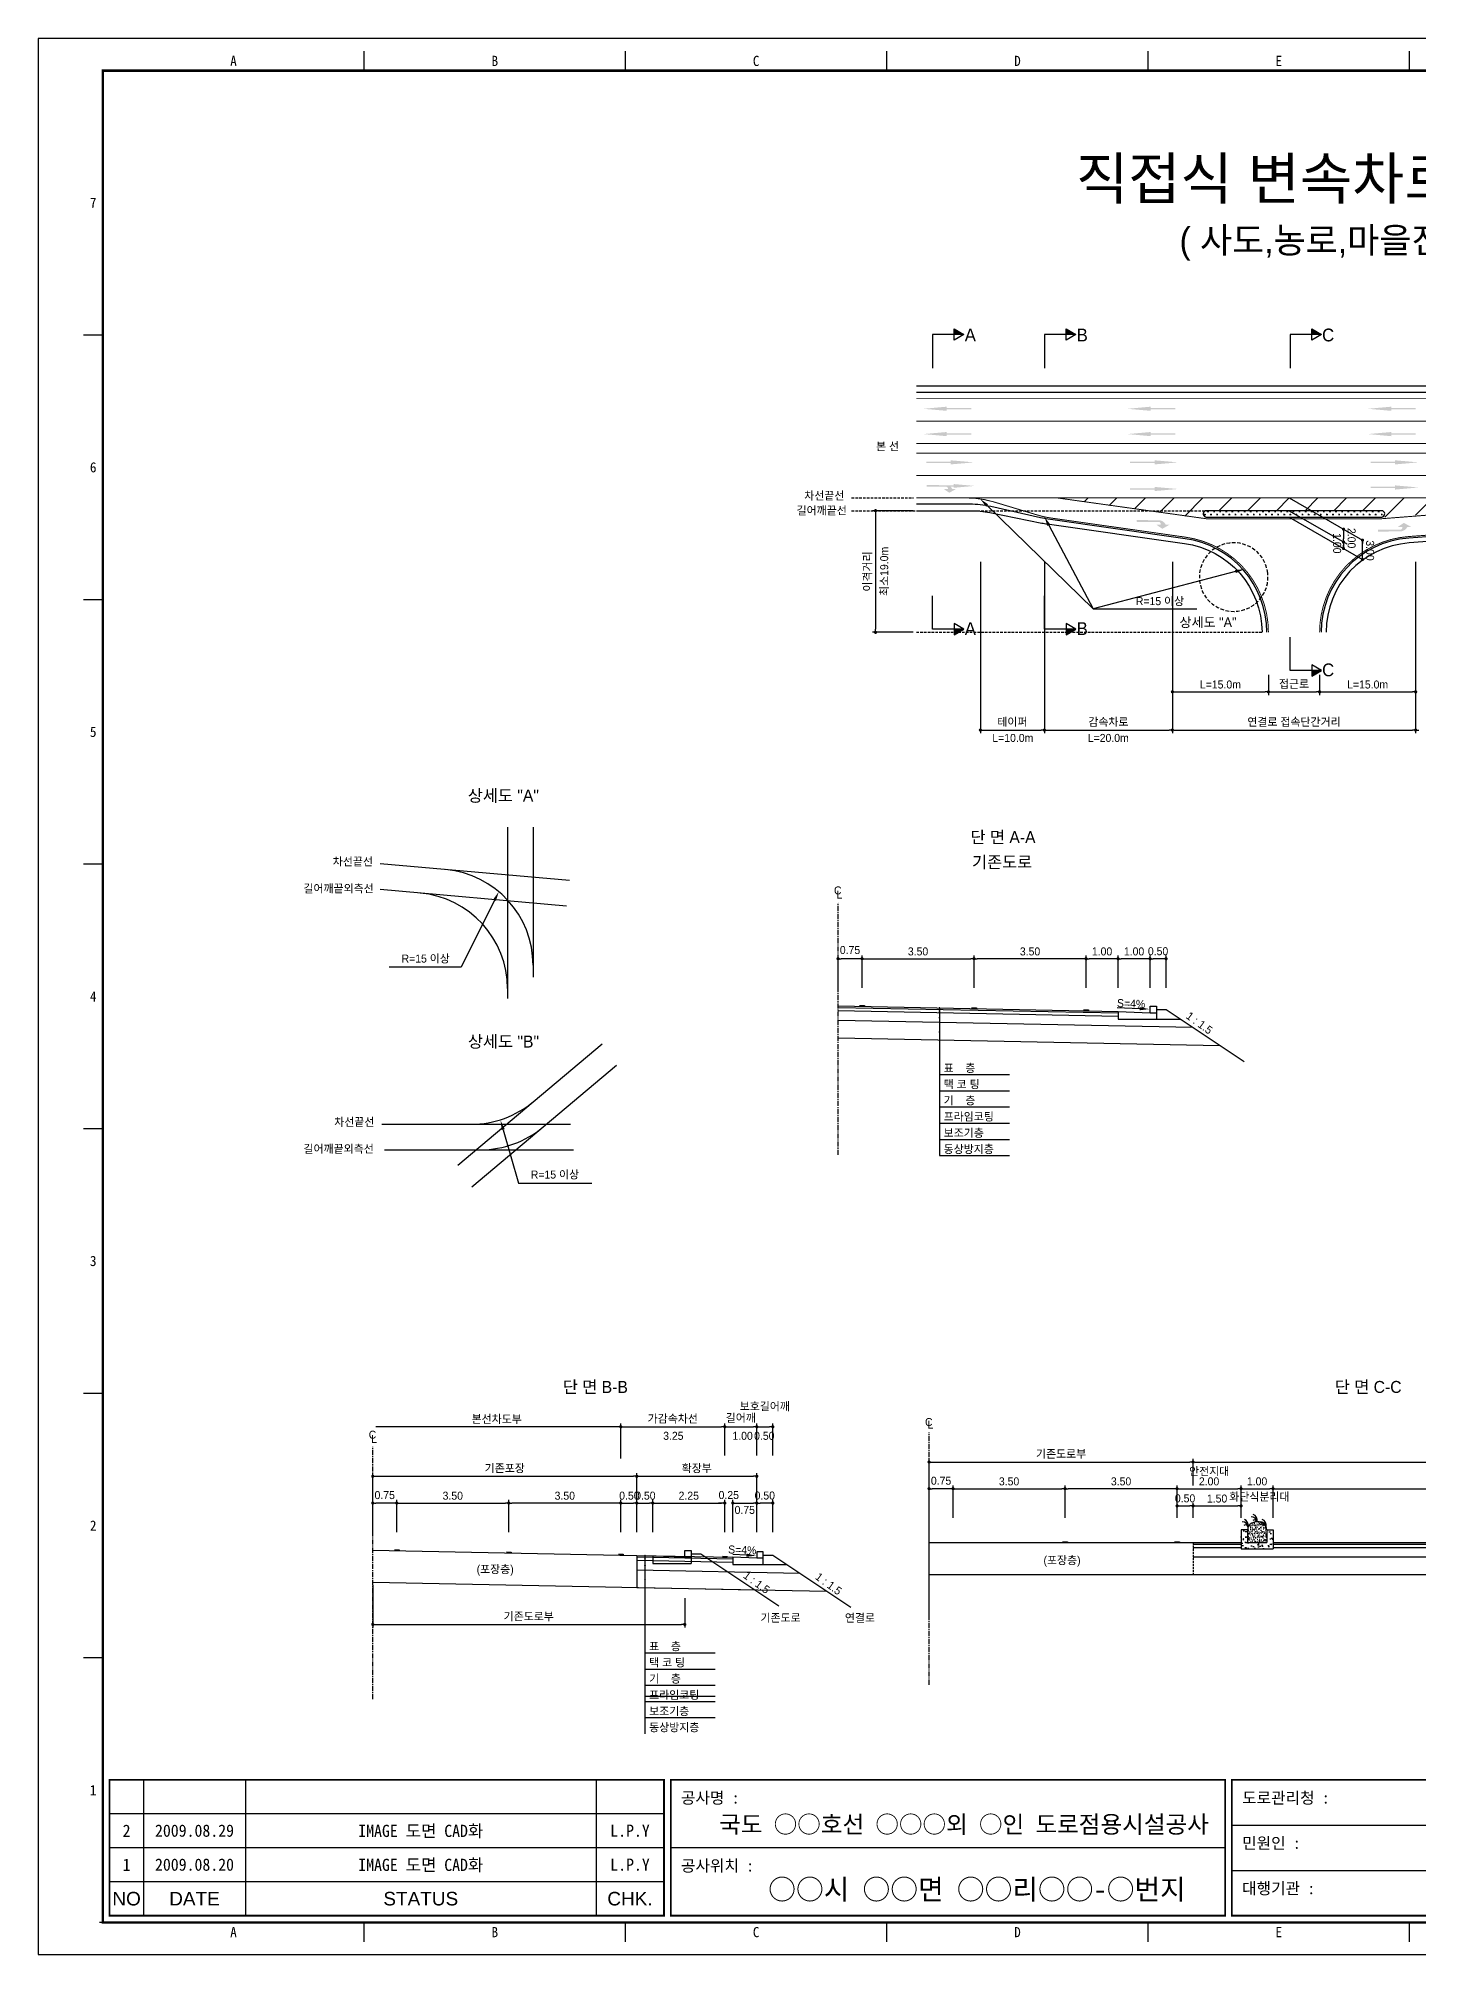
# Model space of a CAD drawing. Header units: millimetres. Extents: x 462 to 886, y -8 to 291.
# Drawn here: x 462.3 to 678, y -8.2 to 291.2 of the extents above; entities that cross this region are included whole.
import ezdxf
from ezdxf.enums import TextEntityAlignment as Align

# ---------------------------------------------------------------- set-up
doc = ezdxf.new("R2010")
doc.units = ezdxf.units.MM
doc.header["$LTSCALE"] = 0.25
doc.linetypes.add('CENTER', pattern=[50.8, 31.75, -6.35, 6.35, -6.35])
doc.linetypes.add('HIDDEN', pattern=[9.525, 6.35, -3.175])
for name, color, linetype in [('CC-GSTR-0004', 4, 'Continuous'), ('CM-LANE-0030', 30, 'Continuous'), ('CZ-DIMT-0002', 7, 'Continuous'), ('CZ-EXST-0002', 22, 'Continuous'), ('CZ-LIN1-0007', 7, 'Continuous'), ('CZ-LIN2-0003', 3, 'Continuous'), ('CZ-LINE-0001', 7, 'Continuous'), ('CZ-TEXT-BOX0', 7, 'Continuous'), ('TITLE', 7, 'Continuous')]:
    doc.layers.add(name, color=color, linetype=linetype)
doc.styles.add('견고딕', font='arial.ttf')
doc.styles.add('돋움', font='')
doc.styles.add('돋음체', font='')
doc.styles.get('돋움').set_extended_font_data('Dotum')
doc.styles.get('돋음체').set_extended_font_data('DotumChe')

# ---------------------------------------------------------------- blocks, each defined once
blk = doc.blocks.new('_Dot')
at = {"color": 0, "linetype": 'ByBlock', "lineweight": -2}
blk.add_line((-0.5, 0), (-1, 0), dxfattribs=at)
at = {"color": 0, "linetype": 'ByBlock', "const_width": 0.5}
blk.add_lwpolyline([(-0.25, 0, 1), (0.25, 0, 1)], format="xyb", close=True, dxfattribs=at)

msp = doc.modelspace()

# ---------------------------------------------------------------- hatches: boundary and pattern name
at = {"layer": 'CM-LANE-0030'}
h = msp.add_hatch(dxfattribs=at)
h.set_pattern_fill('ANSI31', color=256, style=0)
h.set_pattern_definition([(45, (-527.1032, 444.4617), (-2.245064, 2.245064), [])])
h.paths.add_polyline_path([(672.18, 217.41, -0.868933), (672.31, 216.43, 0.000934), (672.25, 216.41), (674.49, 216.41, -0.023202), (676.17, 216.61), (714, 219.41), (621.48, 219.41), (641.95, 216.49, -0.007729), (642.51, 216.41), (644.75, 216.41, 0.000934), (644.68, 216.43, -0.868933), (644.82, 217.41)])
at = {"layer": 'CZ-EXST-0002'}
h = msp.add_hatch(dxfattribs=at)
h.set_pattern_fill('AR-CONC', color=256, scale=0.01, style=0)
h.set_pattern_definition([(50, (-457.8875, 3539.059), (1.8218467, -0.15939086), [0.1905, -2.0955]), (355, (-457.8875, 3539.059), (-0.3524283, 1.9105664), [0.1524, -1.6764]), (100.451, (-457.7357, 3539.0457), (1.469425, 1.7511669), [0.1619, -1.7809]), (46.1842, (-457.8875, 3539.567), (2.7107904, -0.4204233), [0.28575, -3.14325]), (96.6356, (-457.6616, 3539.532), (2.3740423, 2.4742556), [0.24285, -2.67135]), (351.184, (-457.8875, 3539.567), (2.374046, 2.4742512), [0.2286, -2.5146]), (21, (-457.6335, 3539.44), (1.5161488, -1.0226552), [0.1905, -2.0955]), (326, (-457.6335, 3539.44), (0.6180203, 1.8418797), [0.1524, -1.6764]), (71.4514, (-457.5072, 3539.3548), (2.1341649, 0.8192286), [0.1619, -1.7809]), (37.5, (-457.8875, 3539.059), (0.03088603, 0.84555039), [0, -1.65608, 0, -1.7018, 0, -1.68275]), (7.5, (-457.8875, 3539.059), (0.66819663, 1.00180575), [0, -0.97028, 0, -1.61798, 0, -0.64135]), (327.5, (-458.4539, 3539.059), (1.35590595, -0.05728744), [0, -0.635, 0, -1.9812, 0, -2.6289]), (317.5, (-458.7079, 3539.059), (1.4812918, 0.2542649), [0, -0.8255, 0, -1.31572, 0, -1.8669])])
h.paths.add_polyline_path([(655.23, 55.21), (655.23, 58.21), (654.23, 58.21), (654.23, 56.21), (651.23, 56.21), (651.23, 58.21), (650.23, 58.21), (650.23, 55.21)])
h = msp.add_hatch(dxfattribs=at)
h.set_pattern_fill('AR-SAND', color=256, scale=0.01, style=0)
h.set_pattern_definition([(37.5, (-457.8875, 3539.05902), (-0.016000313, 0.489413237), [0, -0.38608, 0, -0.4318, 0, -0.41275]), (7.5, (-457.8875, 3539.059), (0.44952328, 0.7168251), [0, -0.20828, 0, -0.34798, 0, -0.13335]), (327.5, (-458.1999, 3539.05902), (0.79099237, 0.001437185), [0, -0.127, 0, -0.4572, 0, -0.5969]), (317.5, (-458.1999, 3539.059), (0.76355645, 0.22292932), [0, -0.0635, 0, -0.29972, 0, -0.3429])])
edge = h.paths.add_edge_path()
edge.add_ellipse((652.73, 58.21), major_axis=(-1.5, 0), ratio=0.829212, start_angle=180, end_angle=360)
edge.add_line((651.23, 58.21), (651.23, 56.21))
edge.add_line((651.23, 56.21), (654.23, 56.21))
edge.add_line((654.23, 56.21), (654.23, 58.21))
at = {"layer": 'CZ-LIN1-0007'}
for points in [[(604.25, 233.66), (604.25, 233.44), (608.07, 233.44), (608.07, 233.23), (604.25, 233.23), (604.25, 233.01), (600.6, 233.33)], [(636.12, 233.66), (636.12, 233.44), (639.94, 233.44), (639.94, 233.23), (636.12, 233.23), (636.12, 233.01), (632.47, 233.33)], [(673.7, 233.66), (673.7, 233.44), (677.52, 233.44), (677.52, 233.23), (673.7, 233.23), (673.7, 233.01), (670.05, 233.33)], [(604.25, 229.7), (604.25, 229.48), (608.07, 229.48), (608.07, 229.27), (604.25, 229.27), (604.25, 229.05), (600.6, 229.38)], [(636.12, 229.7), (636.12, 229.48), (639.94, 229.48), (639.94, 229.27), (636.12, 229.27), (636.12, 229.05), (632.47, 229.38)], [(673.7, 229.7), (673.7, 229.48), (677.52, 229.48), (677.52, 229.27), (673.7, 229.27), (673.7, 229.05), (670.05, 229.38)], [(604.86, 225.28), (604.86, 225.07), (601.03, 225.07), (601.03, 224.85), (604.86, 224.85), (604.86, 224.64), (608.51, 224.96)], [(636.73, 225.28), (636.73, 225.07), (632.9, 225.07), (632.9, 224.85), (636.73, 224.85), (636.73, 224.64), (640.38, 224.96)], [(674.3, 225.28), (674.3, 225.07), (670.48, 225.07), (670.48, 224.85), (674.3, 224.85), (674.3, 224.64), (677.95, 224.96)], [(605.35, 221.57), (605.35, 221.38), (601.92, 221.38), (601.92, 221.18), (605.35, 221.18), (605.35, 220.99), (608.62, 221.28)], [(604.22, 221.39, -0.267976), (605.12, 220.79), (605.68, 220.79), (604.64, 220.21), (603.81, 220.78), (604.42, 220.79, 0.504994), (604.15, 221.16), (601.1, 221.17), (601.1, 221.41)], [(636.73, 221.12), (636.73, 220.91), (632.9, 220.91), (632.9, 220.7), (636.73, 220.7), (636.73, 220.48), (640.38, 220.8)], [(674.3, 221.36), (674.3, 221.14), (670.48, 221.14), (670.48, 220.93), (674.3, 220.93), (674.3, 220.71), (677.95, 221.04)], [(637.43, 215.92, -0.267976), (638.46, 215.24), (639.09, 215.24), (637.92, 214.58), (636.98, 215.23), (637.67, 215.23, 0.504994), (637.36, 215.65), (633.9, 215.67), (633.9, 215.94)], [(675.17, 214.17, 0.267976), (676.2, 214.86), (676.83, 214.86), (675.66, 215.51), (674.72, 214.87), (675.41, 214.86, -0.504994), (675.1, 214.44), (671.64, 214.42), (671.64, 214.15)], [(591.38, 139.98), (591.38, 140.11), (590.63, 140.12), (590.63, 140)], [(608.88, 139.63), (608.88, 139.76), (608.13, 139.77), (608.13, 139.65)], [(626.38, 139.28), (626.38, 139.41), (625.63, 139.42), (625.63, 139.3)], [(518.69, 54.95), (518.69, 55.08), (517.94, 55.09), (517.94, 54.97)], [(536.19, 54.6), (536.19, 54.73), (535.44, 54.74), (535.44, 54.62)], [(553.69, 54.25), (553.69, 54.38), (552.94, 54.39), (552.94, 54.27)], [(569.94, 53.93), (569.94, 54.05), (569.19, 54.07), (569.19, 53.94)], [(623.11, 56.21), (623.11, 56.34), (622.36, 56.34), (622.36, 56.21)], [(640.61, 56.21), (640.61, 56.34), (639.86, 56.34), (639.86, 56.21)]]:
    msp.add_hatch(color=256, dxfattribs=at).paths.add_polyline_path(points)
at = {"layer": 'CZ-LIN2-0003'}
h = msp.add_hatch(dxfattribs=at)
h.set_pattern_fill('CROSS', color=256, scale=0.075, style=0)
h.set_pattern_definition([(0, (-527.1032, 444.46174), (0.47625, 0.47625), [0.238125, -0.714375]), (90, (-526.98413, 444.3427), (-0.47625, 0.47625), [0.238125, -0.714375])])
h.paths.add_polyline_path([(672.18, 217.41), (644.82, 217.41, 0.868933), (644.68, 216.43, -0.000934), (644.75, 216.41), (672.25, 216.41, -0.000934), (672.31, 216.43, 0.868933)])
at = {"layer": 'CZ-LINE-0001'}
for points in [[(605.4, 245.81), (605.4, 244.93), (606.92, 244.93)], [(622.89, 245.81), (622.89, 244.93), (624.41, 244.93)], [(661.3, 245.81), (661.3, 244.93), (662.82, 244.93)], [(606.92, 198.89), (605.4, 198.89), (605.4, 198.01)], [(624.41, 198.89), (622.89, 198.89), (622.89, 198.01)], [(662.82, 192.44), (661.3, 192.44), (661.3, 191.56)]]:
    msp.add_hatch(color=256, dxfattribs=at).paths.add_polyline_path(points)

# ---------------------------------------------------------------- linework, layer by layer
at = {"color": 0, "linetype": 'ByBlock', "lineweight": -2}
for p, q in [((666.24, 214.26), (666.24, 214.01)), ((666.24, 212.76), (666.24, 213.01)), ((666.24, 212.26), (666.24, 212.01)), ((666.24, 211.76), (666.24, 212.01)), ((669.2, 212.55), (669.2, 212.3)), ((669.2, 210.05), (669.2, 210.3)), ((553.07, 74.3), (552.82, 74.3))]:
    msp.add_line(p, q, dxfattribs=at)
at = {"color": 0, "linetype": 'ByBlock', "const_width": 0.25}
for points in [[(666.24, 214.38, 1), (666.24, 214.63, 1)], [(666.24, 212.63, 1), (666.24, 212.38, 1)], [(666.24, 212.38, 1), (666.24, 212.63, 1)], [(669.2, 212.67, 1), (669.2, 212.92, 1)], [(666.24, 211.63, 1), (666.24, 211.38, 1)], [(669.2, 209.92, 1), (669.2, 209.67, 1)], [(553.19, 74.3, 1), (553.44, 74.3, 1)]]:
    msp.add_lwpolyline(points, format="xyb", close=True, dxfattribs=at)
at = {"layer": 'CC-GSTR-0004'}
for p, q in [((631.01, 139.19), (636.01, 138.99)), ((631.01, 139.19), (631.01, 137.99)), ((631.01, 137.99), (637.01, 137.99)), ((636.01, 139.99), (637.01, 139.99)), ((636.01, 138.99), (636.01, 139.99)), ((636.01, 138.99), (637.01, 138.99)), ((637.01, 139.99), (637.01, 137.99))]:
    msp.add_line(p, q, dxfattribs=at)
for points in [[(599.5, 236.91), (747.5, 236.91)], [(599.5, 235.91), (747.5, 235.91)], [(575.57, 53.76), (574.57, 53.76), (570.82, 53.91), (570.82, 52.76), (575.57, 52.76), (575.57, 54.76), (574.57, 54.76), (574.57, 53.76)]]:
    msp.add_lwpolyline(points, dxfattribs=at)
for points in [[(654.25, 198.41, 0.375477), (641.47, 213.03), (620.09, 216.07, -0.020017), (618.91, 216.29), (611.13, 218.04, 0.055445), (607.83, 218.41), (599.5, 218.41)], [(599.5, 217.41), (608, 217.41, -0.049632), (610.96, 217.12), (610.96, 217.12), (619.08, 215.48), (619.08, 215.48, 0.014218), (619.92, 215.34), (641.37, 212.29, -0.375533), (653.5, 198.41)], [(747.5, 218.41), (738.34, 218.41, 0.028023), (736.66, 218.32), (736.66, 218.32), (717.78, 216.19), (717.78, 216.19, -0.009556), (717.21, 216.14), (717.21, 216.14), (676.42, 213.12, 0.393044), (662.75, 198.41)], [(747.5, 217.41), (738.25, 217.41, 0.024956), (736.75, 217.34), (717.69, 215.43, -0.006491), (717.3, 215.39), (676.48, 212.37, 0.393052), (663.5, 198.41)]]:
    msp.add_lwpolyline(points, format="xyb", dxfattribs=at)
at = {"layer": 'CM-LANE-0030', "const_width": 0.15}
for points in [[(599.5, 227.91), (747.5, 227.91)], [(599.5, 226.41), (747.5, 226.41)]]:
    msp.add_lwpolyline(points, dxfattribs=at)
msp.add_lwpolyline([(672.25, 216.16), (644.75, 216.16, 0.007729), (644.75, 216.16), (621.48, 219.41), (714, 219.41), (672.25, 216.16, 0.022569)], format="xyb", close=True, dxfattribs=at)
at = {"layer": 'CZ-EXST-0002'}
for p, q in [((535.63, 167.99), (535.63, 141.21)), ((539.62, 167.99), (539.62, 144.56)), ((545.33, 159.62), (515.74, 162.25)), ((544.84, 155.65), (515.74, 158.24)), ((527.84, 115.15), (550.39, 134.13)), ((530.05, 111.78), (552.65, 130.81)), ((515.97, 121.57), (545.44, 121.57)), ((516.38, 117.57), (545.92, 117.57)), ((514.57, 55.04), (558.32, 54.16)), ((558.32, 54.16), (563.32, 53.96)), ((558.32, 54.16), (558.32, 52.96)), ((563.32, 54.96), (564.32, 54.96)), ((563.32, 53.96), (563.32, 54.96)), ((563.32, 53.96), (564.32, 53.96)), ((564.32, 54.96), (564.32, 52.96)), ((564.32, 54.46), (565.82, 54.46)), ((565.82, 54.46), (578.02, 46.33)), ((601.48, 56.21), (642.73, 56.21)), ((558.32, 52.96), (564.32, 52.96)), ((601.48, 51.21), (642.73, 51.21)), ((514.57, 50.04), (574.25, 48.84))]:
    msp.add_line(p, q, dxfattribs=at)
at = {"layer": 'CZ-LIN1-0007'}
for p, q in [((590.63, 140.12), (591.38, 140.11)), ((590.63, 140), (591.38, 139.98)), ((591.38, 140.11), (591.38, 139.98)), ((608.13, 139.77), (608.88, 139.76)), ((608.13, 139.65), (608.88, 139.63)), ((608.88, 139.76), (608.88, 139.63)), ((625.63, 139.42), (626.38, 139.41)), ((625.63, 139.3), (626.38, 139.28)), ((626.38, 139.41), (626.38, 139.28)), ((517.94, 55.09), (518.69, 55.08)), ((517.94, 54.97), (518.69, 54.95)), ((518.69, 55.08), (518.69, 54.95)), ((535.44, 54.74), (536.19, 54.73)), ((535.44, 54.62), (536.19, 54.6)), ((536.19, 54.73), (536.19, 54.6)), ((552.94, 54.39), (553.69, 54.38)), ((552.94, 54.27), (553.69, 54.25)), ((553.69, 54.38), (553.69, 54.25)), ((569.19, 54.07), (569.94, 54.05)), ((569.19, 53.94), (569.94, 53.93)), ((569.94, 54.05), (569.94, 53.93)), ((622.36, 56.34), (623.11, 56.34)), ((622.36, 56.21), (622.36, 56.34)), ((623.11, 56.21), (622.36, 56.21)), ((623.11, 56.34), (623.11, 56.21)), ((639.86, 56.34), (640.61, 56.34)), ((639.86, 56.21), (639.86, 56.34)), ((640.61, 56.21), (639.86, 56.21)), ((640.61, 56.34), (640.61, 56.21))]:
    msp.add_line(p, q, dxfattribs=at)
at = {"layer": 'CZ-LIN1-0007', "const_width": 0.15}
msp.add_lwpolyline([(599.5, 234.91), (747.5, 234.91)], dxfattribs=at)
at = {"layer": 'CZ-LIN1-0007', "linetype": 'HIDDEN', "const_width": 0.15}
for points in [[(599.5, 231.41), (747.5, 231.41)], [(599.5, 222.91), (747.5, 222.91)], [(607.3, 219.41), (621.48, 219.41)]]:
    msp.add_lwpolyline(points, dxfattribs=at)
at = {"layer": 'CZ-LIN1-0007', "const_width": 0.15}
for points in [[(654.5, 198.41, 0.375459), (641.5, 213.28), (641.5, 213.28), (620.61, 216.25), (620.61, 216.25, -0.037507), (618.42, 216.73), (618.42, 216.73), (611.61, 218.78, 0.072993), (607.3, 219.41), (599.5, 219.41)], [(747.5, 219.41), (738.62, 219.41, 0.03724), (736.39, 219.24), (736.39, 219.24), (718.05, 216.49), (718.05, 216.49, -0.018764), (716.94, 216.37), (716.94, 216.37), (676.41, 213.37, 0.393042), (662.5, 198.41)]]:
    msp.add_lwpolyline(points, format="xyb", dxfattribs=at)
at = {"layer": 'CZ-LIN2-0003'}
for p, q in [((587.26, 140.06), (631.01, 139.19)), ((587.26, 139.81), (631.01, 138.94)), ((587.26, 139.31), (631.01, 138.44)), ((587.26, 137.81), (642.68, 136.7)), ((637.01, 139.49), (638.51, 139.49)), ((637.01, 137.99), (640.76, 137.99)), ((638.51, 139.49), (650.71, 131.35)), ((587.26, 135.06), (646.93, 133.87)), ((651.23, 58.21), (650.23, 58.21)), ((650.23, 58.21), (650.23, 55.21)), ((651.23, 58.21), (651.23, 56.21)), ((654.23, 58.21), (655.23, 58.21)), ((654.23, 58.21), (654.23, 56.21)), ((655.23, 58.21), (655.23, 55.21)), ((555.82, 54.21), (570.82, 53.91)), ((555.82, 54.21), (555.82, 49.21)), ((555.82, 53.96), (570.82, 53.66)), ((575.57, 54.26), (577.07, 54.26)), ((577.07, 54.26), (589.27, 46.13)), ((642.73, 56.21), (650.23, 56.21)), ((642.73, 55.96), (650.23, 55.96)), ((642.73, 55.46), (650.23, 55.46)), ((642.73, 53.96), (745.23, 53.96)), ((650.23, 55.21), (655.23, 55.21)), ((651.23, 56.21), (654.23, 56.21)), ((655.23, 56.21), (745.23, 56.21)), ((655.23, 55.96), (745.23, 55.96)), ((655.23, 55.46), (745.23, 55.46)), ((555.82, 53.46), (570.82, 53.16)), ((555.82, 51.96), (581.28, 51.45)), ((575.57, 52.76), (579.32, 52.76)), ((642.73, 51.21), (745.23, 51.21)), ((555.82, 49.21), (585.53, 48.62))]:
    msp.add_line(p, q, dxfattribs=at)
msp.add_lwpolyline([(672.25, 216.41, -0.000934), (672.31, 216.43, 0.868933), (672.18, 217.41), (644.82, 217.41, 0.868933), (644.68, 216.43, -0.000934), (644.75, 216.41)], format="xyb", close=True, dxfattribs=at)
for centre, radius, start, end in [((524.62, 146.4), 15, 0, 84.9204), ((520.63, 142.74), 15, 0, 84.9204), ((530, 136.57), 15, 270, 310.097), ((531.46, 132.57), 15, 270, 310.097), ((651.86, 59.34), 0.88, 7.8639, 92.7752), ((651.75, 59.68), 1, 347.1802, 67.3267), ((650.46, 58.55), 0.88, 7.8639, 92.7752), ((650.92, 58.52), 0.44, 19.771, 124.0366), ((650.36, 58.9), 1, 347.1802, 67.3267), ((652.32, 59.31), 0.44, 19.771, 124.0366), ((653.25, 58.55), 0.88, 7.8639, 92.7752), ((653.71, 58.52), 0.44, 19.771, 124.0366), ((653.15, 58.9), 1, 347.1802, 67.3267)]:
    msp.add_arc(centre, radius, start, end, dxfattribs=at)
msp.add_ellipse((652.73, 58.21), major_axis=(-1.5, 0), ratio=0.829212, start_param=3.141593, end_param=6.283185, dxfattribs=at)
at = {"layer": 'CZ-LINE-0001'}
for p, q in [((605.4, 244.05), (605.4, 245.81)), ((605.4, 245.81), (606.92, 244.93)), ((622.89, 244.05), (622.89, 245.81)), ((622.89, 245.81), (624.41, 244.93)), ((661.3, 244.05), (661.3, 245.81)), ((661.3, 245.81), (662.82, 244.93)), ((606.92, 244.93), (602.01, 244.93)), ((602.01, 244.93), (602.01, 239.7)), ((606.92, 244.93), (605.4, 244.05)), ((624.41, 244.93), (619.5, 244.93)), ((619.5, 244.93), (619.5, 239.7)), ((624.41, 244.93), (622.89, 244.05)), ((662.82, 244.93), (657.91, 244.93)), ((657.91, 244.93), (657.91, 239.7)), ((662.82, 244.93), (661.3, 244.05)), ((657.75, 219.41), (669.2, 212.8)), ((599, 217.41), (592.62, 217.41)), ((593.12, 216.91), (593.12, 198.91)), ((657.75, 217.41), (666.74, 212.22)), ((657.75, 217.41), (666.74, 212.22)), ((657.75, 216.41), (669.2, 209.8)), ((666.24, 214.01), (666.24, 213.01)), ((669.2, 209.8), (669.2, 212.8)), ((666.24, 212.01), (666.24, 211.51)), ((609.5, 209.42), (609.5, 182.64)), ((619.5, 209.42), (619.5, 182.64)), ((619.5, 209.42), (619.5, 182.64)), ((639.5, 209.42), (639.5, 182.64)), ((639.5, 209.42), (639.5, 182.64)), ((677.5, 209.42), (677.5, 182.64)), ((677.5, 209.42), (677.5, 182.64)), ((602.01, 198.89), (602.01, 204.12)), ((619.5, 198.89), (619.5, 204.12)), ((627.14, 202.08), (643.31, 202.08)), ((599, 198.41), (592.62, 198.41)), ((606.92, 198.89), (602.01, 198.89)), ((606.92, 198.89), (605.4, 199.77)), ((605.4, 199.77), (605.4, 198.01)), ((605.4, 198.01), (606.92, 198.89)), ((624.41, 198.89), (619.5, 198.89)), ((624.41, 198.89), (622.89, 199.77)), ((622.89, 199.77), (622.89, 198.01)), ((622.89, 198.01), (624.41, 198.89)), ((657.91, 192.44), (657.91, 197.67)), ((639.5, 191.79), (639.5, 188.61)), ((654.5, 191.79), (654.5, 188.61)), ((654.5, 191.79), (654.5, 188.61)), ((662.82, 192.44), (657.91, 192.44)), ((662.82, 192.44), (661.3, 193.32)), ((661.3, 193.32), (661.3, 191.56)), ((661.3, 191.56), (662.82, 192.44)), ((662.5, 191.79), (662.5, 188.61)), ((662.5, 191.79), (662.5, 188.61)), ((677.5, 191.79), (677.5, 188.61)), ((640, 189.11), (654, 189.11)), ((655, 189.11), (662, 189.11)), ((663, 189.11), (677, 189.11)), ((610, 183.14), (619, 183.14)), ((620, 183.14), (639, 183.14)), ((640, 183.14), (677, 183.14)), ((587.26, 142.86), (587.26, 147.91)), ((590.51, 147.41), (587.76, 147.41)), ((591.01, 142.86), (591.01, 147.91)), ((591.01, 142.86), (591.01, 147.91)), ((591.51, 147.41), (608.01, 147.41)), ((608.51, 142.86), (608.51, 147.91)), ((608.51, 142.86), (608.51, 147.91)), ((625.51, 147.41), (609.01, 147.41)), ((626.01, 142.86), (626.01, 147.91)), ((626.01, 142.86), (626.01, 147.91)), ((630.51, 147.41), (626.51, 147.41)), ((631.01, 142.86), (631.01, 147.91)), ((631.01, 142.86), (631.01, 147.91)), ((635.51, 147.41), (631.51, 147.41)), ((636.01, 145.3), (636.01, 147.91)), ((636.01, 142.86), (636.01, 147.91)), ((638.01, 147.41), (636.51, 147.41)), ((638.51, 142.86), (638.51, 147.91)), ((603.11, 139.75), (603.11, 116.66)), ((603.11, 129.32), (614.04, 129.32)), ((603.11, 126.79), (614.04, 126.79)), ((603.11, 124.26), (614.04, 124.26)), ((603.11, 121.73), (614.04, 121.73)), ((603.11, 119.19), (614.04, 119.19)), ((603.11, 116.66), (614.04, 116.66)), ((552.82, 74.3), (515.07, 74.3)), ((553.32, 69.33), (553.32, 74.8)), ((553.32, 69.83), (553.32, 74.8)), ((553.82, 74.3), (569.07, 74.3)), ((569.57, 69.83), (569.57, 74.8)), ((569.57, 69.83), (569.57, 74.8)), ((570.07, 74.3), (574.07, 74.3)), ((574.57, 69.83), (574.57, 74.8)), ((574.57, 69.83), (574.57, 74.8)), ((575.07, 74.3), (576.57, 74.3)), ((577.07, 69.83), (577.07, 74.8)), ((601.48, 65.12), (601.48, 69.29)), ((642.73, 65.12), (642.73, 69.29)), ((642.73, 65.12), (642.73, 69.29)), ((514.57, 62.88), (514.57, 67.06)), ((515.07, 66.56), (555.32, 66.56)), ((555.82, 62.88), (555.82, 67.06)), ((555.82, 62.88), (555.82, 67.06)), ((556.32, 66.56), (574.07, 66.56)), ((574.57, 62.88), (574.57, 67.06)), ((601.98, 68.79), (642.23, 68.79)), ((643.23, 68.79), (744.73, 68.79)), ((514.57, 57.83), (514.57, 62.88)), ((518.32, 57.83), (518.32, 62.88)), ((518.32, 57.83), (518.32, 62.88)), ((535.82, 57.83), (535.82, 62.88)), ((535.82, 57.83), (535.82, 62.88)), ((553.32, 57.83), (553.32, 62.88)), ((553.32, 57.83), (553.32, 62.88)), ((555.82, 57.83), (555.82, 62.88)), ((555.82, 57.83), (555.82, 62.88)), ((558.32, 57.83), (558.32, 62.88)), ((558.32, 57.83), (558.32, 62.88)), ((569.57, 57.83), (569.57, 62.88)), ((569.57, 57.83), (569.57, 62.88)), ((570.82, 57.83), (570.82, 62.88)), ((570.82, 57.83), (570.82, 62.88)), ((574.57, 60.27), (574.57, 62.88)), ((574.57, 57.83), (574.57, 62.88)), ((577.07, 57.83), (577.07, 62.88)), ((601.48, 45.04), (601.48, 65.44)), ((601.48, 60.07), (601.48, 65.12)), ((604.73, 64.62), (601.98, 64.62)), ((605.23, 60.07), (605.23, 65.12)), ((605.23, 60.07), (605.23, 65.12)), ((605.73, 64.62), (622.23, 64.62)), ((622.73, 60.07), (622.73, 65.12)), ((622.73, 60.07), (622.73, 65.12)), ((639.73, 64.62), (623.23, 64.62)), ((640.23, 60.07), (640.23, 65.12)), ((640.23, 60.07), (640.23, 65.12)), ((640.73, 64.62), (649.73, 64.62)), ((650.23, 60.07), (650.23, 65.12)), ((650.23, 60.07), (650.23, 65.12)), ((650.73, 64.62), (654.73, 64.62)), ((655.23, 60.07), (655.23, 65.12)), ((655.23, 60.07), (655.23, 65.12)), ((655.73, 64.62), (744.73, 64.62)), ((517.82, 62.38), (515.07, 62.38)), ((518.82, 62.38), (535.32, 62.38)), ((552.82, 62.38), (536.32, 62.38)), ((553.82, 62.38), (555.32, 62.38)), ((556.32, 62.38), (557.82, 62.38)), ((558.82, 62.38), (569.07, 62.38)), ((569.07, 62.38), (568.57, 62.38)), ((571.32, 62.38), (571.82, 62.38)), ((571.32, 62.38), (574.07, 62.38)), ((576.57, 62.38), (575.07, 62.38)), ((640.23, 60.07), (640.23, 62.44)), ((640.73, 61.94), (642.23, 61.94)), ((642.73, 60.07), (642.73, 62.44)), ((642.73, 60.07), (642.73, 62.44)), ((643.23, 61.94), (649.73, 61.94)), ((650.23, 60.07), (650.23, 62.44)), ((557.1, 54.19), (557.1, 26.32)), ((514.57, 49.54), (514.57, 42.92)), ((563.32, 47.53), (563.32, 42.92)), ((515.07, 43.42), (562.82, 43.42)), ((557.1, 38.98), (568.04, 38.98)), ((557.1, 36.45), (568.04, 36.45)), ((557.1, 33.92), (568.04, 33.92)), ((557.1, 32.22), (568.04, 32.22)), ((557.1, 31.39), (568.04, 31.39)), ((557.1, 28.86), (568.04, 28.86))]:
    msp.add_line(p, q, dxfattribs=at)
at = {"layer": 'CZ-LINE-0001', "linetype": 'HIDDEN', "ltscale": 0.25}
for p, q in [((589.39, 219.41), (599.05, 219.41)), ((589.39, 217.41), (644.82, 217.41)), ((599.5, 198.41), (653.5, 198.41))]:
    msp.add_line(p, q, dxfattribs=at)
at = {"layer": 'CZ-LINE-0001', "linetype": 'HIDDEN', "ltscale": 0.35}
msp.add_line((654.39, 207.67), (654.39, 207.67), dxfattribs=at)
at = {"layer": 'CZ-LINE-0001', "linetype": 'CENTER', "ltscale": 0.1}
for p, q in [((587.26, 116.79), (587.26, 156.17)), ((601.48, 34), (601.48, 73.38)), ((514.57, 31.76), (514.57, 71.14))]:
    msp.add_line(p, q, dxfattribs=at)
at = {"layer": 'CZ-LINE-0001', "linetype": 'HIDDEN', "ltscale": 0.2}
msp.add_line((642.73, 56.21), (642.73, 51.21), dxfattribs=at)
at = {"layer": 'CZ-LINE-0001'}
for points in [[(610.55, 218.21), (627.14, 202.08)], [(620.21, 215.13), (627.14, 202.08)], [(649.34, 207.9), (627.14, 202.08)], [(533.59, 156.55), (528.36, 146.08), (517.13, 146.08)], [(634.38, 139.61), (630.88, 139.75)], [(534.95, 120.71), (537.32, 112.34), (548.81, 112.34)], [(572.96, 54.23), (570.82, 54.32)]]:
    msp.add_lwpolyline(points, dxfattribs=at)
at = {"layer": 'CZ-LINE-0001', "linetype": 'HIDDEN', "ltscale": 0.35}
msp.add_arc((649.07, 207.04), 5.36, 6.7667, 6.749, dxfattribs=at)
at = {"layer": 'CZ-LINE-0001'}
for centre, start, end in [((603.11, 139.69), 0, 180), ((603.11, 139.69), 0, 180), ((603.11, 139.69), 180, 0), ((603.11, 139.69), 180, 0), ((603.11, 139.48), 0, 180), ((603.11, 139.48), 0, 180), ((603.11, 139.48), 180, 0), ((603.11, 139.48), 180, 0), ((603.11, 139.25), 0, 180), ((603.11, 139.25), 0, 180), ((603.11, 139.25), 180, 0), ((603.11, 139.25), 180, 0), ((603.1, 139), 0, 180), ((603.1, 139), 0, 180), ((603.1, 139), 180, 0), ((603.1, 139), 180, 0), ((603.1, 138.2), 0, 180), ((603.1, 138.2), 0, 180), ((603.1, 138.2), 180, 0), ((603.1, 138.2), 180, 0), ((603.1, 135.96), 0, 180), ((603.1, 135.96), 0, 180), ((603.1, 135.96), 180, 0), ((603.1, 135.96), 180, 0)]:
    msp.add_arc(centre, 0.0625, start, end, dxfattribs=at)
at = {"layer": 'CZ-LINE-0001', "linetype": 'ByBlock'}
for centre, start, end in [((557.1, 54.13), 0, 180), ((557.1, 54.13), 0, 180), ((557.1, 54.13), 180, 0), ((557.1, 54.13), 180, 0), ((557.1, 53.92), 0, 180), ((557.1, 53.92), 0, 180), ((557.1, 53.92), 180, 0), ((557.1, 53.92), 180, 0), ((557.1, 53.44), 0, 180), ((557.1, 53.44), 0, 180), ((557.1, 53.44), 180, 0), ((557.1, 53.44), 180, 0), ((557.1, 52.64), 0, 180), ((557.1, 52.64), 0, 180), ((557.1, 52.64), 180, 0), ((557.1, 52.64), 180, 0), ((557.1, 53.69), 0, 180), ((557.1, 53.69), 0, 180), ((557.1, 53.69), 180, 0), ((557.1, 53.69), 180, 0), ((557.1, 50.41), 0, 180), ((557.1, 50.41), 0, 180), ((557.1, 50.41), 180, 0), ((557.1, 50.41), 180, 0)]:
    msp.add_arc(centre, 0.0625, start, end, dxfattribs=at)
at = {"layer": 'CZ-LINE-0001'}
for points in [[(610.38, 218.03), (609.47, 219.25), (610.72, 218.39)], [(619.99, 215.01), (619.51, 216.45), (620.43, 215.24)], [(649.28, 208.14), (650.79, 208.28), (649.4, 207.66)], [(533.37, 156.66), (534.26, 157.89), (533.81, 156.44)], [(634.39, 139.86), (635.88, 139.55), (634.37, 139.36)], [(534.71, 120.64), (534.54, 122.15), (535.19, 120.77)], [(572.97, 54.48), (574.46, 54.17), (572.95, 53.98)]]:
    msp.add_solid(points, dxfattribs=at)
at = {"layer": 'TITLE', "color": 7, "linetype": 'Continuous'}
for p, q in [((513.22, 286.16), (513.22, 289.19)), ((554.05, 286.16), (554.05, 289.19)), ((594.87, 286.16), (594.87, 289.19)), ((635.7, 286.16), (635.7, 289.19)), ((676.52, 286.16), (676.52, 289.19)), ((472.4, 244.84), (469.38, 244.84)), ((472.4, 203.51), (469.38, 203.51)), ((472.4, 162.18), (469.38, 162.18)), ((472.4, 120.85), (469.38, 120.85)), ((472.4, 79.52), (469.38, 79.52)), ((472.4, 38.19), (469.38, 38.19)), ((513.22, -6.16), (513.22, -3.14)), ((554.05, -6.16), (554.05, -3.14)), ((594.87, -6.16), (594.87, -3.14)), ((635.7, -6.16), (635.7, -3.14)), ((676.52, -6.16), (676.52, -3.14))]:
    msp.add_line(p, q, dxfattribs=at)
at = {"layer": 'TITLE', "ltscale": 150}
for p, q in [((478.77, 19.14), (478.77, -2.08)), ((494.68, 19.14), (494.68, -2.08)), ((549.46, 19.14), (549.46, -2.08)), ((560.07, 13.84), (473.46, 13.84)), ((648.8, 12.07), (735.41, 12.07)), ((560.07, 8.53), (473.46, 8.53)), ((647.74, 8.53), (561.13, 8.53)), ((560.07, 3.23), (473.46, 3.23)), ((648.8, 5), (735.41, 5))]:
    msp.add_line(p, q, dxfattribs=at)
at = {"layer": 'TITLE'}
msp.add_line((880.76, -3.14), (471.9, -3.14), dxfattribs=at)
msp.add_lwpolyline([(462.32, -8.17), (885.68, -8.17), (885.68, 291.2), (462.32, 291.2)], close=True, dxfattribs=at)
at = {"layer": 'TITLE', "linetype": 'Continuous', "const_width": 0.403}
msp.add_lwpolyline([(472.4, -3.14), (472.4, 286.16), (880.65, 286.16), (880.65, -3.14)], close=True, dxfattribs=at)
at = {"layer": 'TITLE', "ltscale": 150, "const_width": 0.265}
for points in [[(473.46, 19.14), (560.07, 19.14), (560.07, -2.08), (473.46, -2.08)], [(561.13, 19.14), (647.74, 19.14), (647.74, -2.08), (561.13, -2.08)], [(735.41, -2.08), (648.8, -2.08), (648.8, 19.14), (735.41, 19.14)]]:
    msp.add_lwpolyline(points, close=True, dxfattribs=at)

# ---------------------------------------------------------------- block references
at = {"layer": 'CZ-LINE-0001', "xscale": 0.5, "yscale": 0.5, "zscale": 0.5}
for p, rotation in [((593.12, 217.41), 90), ((593.12, 198.41), 270), ((639.5, 189.11), 180), ((654.5, 189.11), 180), ((662.5, 189.11), 180), ((609.5, 183.14), 180), ((619.5, 183.14), 180), ((639.5, 183.14), 180), ((677.5, 183.14), 180), ((587.26, 147.41), 180), ((591.01, 147.41), 180), ((608.51, 147.41), 180), ((626.01, 147.41), 180), ((631.01, 147.41), 180), ((636.01, 147.41), 180), ((553.32, 74.3), 180), ((569.57, 74.3), 180), ((574.57, 74.3), 180), ((601.48, 68.79), 180), ((642.73, 68.79), 180), ((514.57, 66.56), 180), ((555.82, 66.56), 180), ((601.48, 64.62), 180), ((605.23, 64.62), 180), ((622.73, 64.62), 180), ((640.23, 64.62), 180), ((650.23, 64.62), 180), ((655.23, 64.62), 180), ((514.57, 62.38), 180), ((518.32, 62.38), 180), ((535.82, 62.38), 180), ((553.32, 62.38), 180), ((555.82, 62.38), 180), ((558.32, 62.38), 180), ((570.82, 62.38), 180), ((570.82, 62.38), 180), ((574.57, 62.38), 180), ((640.23, 61.94), 180), ((642.73, 61.94), 180), ((514.57, 43.42), 180)]:
    msp.add_blockref('_Dot', p, dxfattribs=dict(at, rotation=rotation))
for p in [(654.5, 189.11), (662.5, 189.11), (677.5, 189.11), (619.5, 183.14), (639.5, 183.14), (677.5, 183.14), (591.01, 147.41), (608.51, 147.41), (626.01, 147.41), (631.01, 147.41), (636.01, 147.41), (638.51, 147.41), (569.57, 74.3), (574.57, 74.3), (577.07, 74.3), (642.73, 68.79), (555.82, 66.56), (574.57, 66.56), (605.23, 64.62), (622.73, 64.62), (640.23, 64.62), (650.23, 64.62), (655.23, 64.62), (518.32, 62.38), (535.82, 62.38), (553.32, 62.38), (555.82, 62.38), (558.32, 62.38), (569.57, 62.38), (569.57, 62.38), (574.57, 62.38), (577.07, 62.38), (642.73, 61.94), (650.23, 61.94), (563.32, 43.42)]:
    msp.add_blockref('_Dot', p, dxfattribs=at)

# ---------------------------------------------------------------- texts
at = {"layer": 'CZ-DIMT-0002', "style": '돋움'}
for s, height, p in [('A', 2, (607.93, 244.86)), ('B', 2, (625.41, 244.86)), ('C', 2, (663.83, 244.86)), ('본 선', 1.25, (595, 227.46)), ('차선끝선', 1.25, (585.12, 219.75)), ('길어깨끝선', 1.25, (584.71, 217.44)), ('R=15 이상', 1.25, (637.56, 203.28)), ('상세도 "A"', 1.5, (645.06, 199.98)), ('A', 2, (607.93, 198.99)), ('B', 2, (625.41, 198.99)), ('C', 2, (663.83, 192.54)), ('L=10.0m', 1.25, (614.57, 181.91)), ('L=20.0m', 1.25, (629.48, 181.91)), ('차선끝선', 1.25, (511.46, 162.59)), ('길어깨끝외측선', 1.25, (509.23, 158.39)), ('C', 1.25, (587.22, 158.09)), ('L', 1.25, (587.48, 157.43)), ('R=15 이상', 1.25, (522.84, 147.44)), ('차선끝선', 1.25, (511.69, 121.91)), ('길어깨끝외측선', 1.25, (509.24, 117.72)), ('R=15 이상', 1.25, (543.03, 113.7)), ('C', 1.25, (601.44, 75.04)), ('L', 1.25, (601.7, 74.64)), ('C', 1.25, (514.53, 73.06)), ('L', 1.25, (514.79, 72.41))]:
    msp.add_text(s, height=height, dxfattribs=at).set_placement(p, align=Align.MIDDLE_CENTER)
msp.add_text('최소19.0m', height=1.25, rotation=90, dxfattribs=at).set_placement((595.1, 204.09))
for s, rotation, p in [('S=4%', 357.7094, (633.05, 140.41)), ('1 : 1.5', 323.8881, (643.72, 137.38)), ('S=4%', 357.7094, (572.3, 55.06)), ('1 : 1.5', 323.8881, (574.54, 49.97)), ('1 : 1.5', 323.8881, (585.79, 49.77))]:
    msp.add_text(s, height=1.25, rotation=rotation, dxfattribs=at).set_placement(p, align=Align.MIDDLE_CENTER)
for s, p in [('표    층', (603.76, 129.71)), ('기    층', (603.76, 124.65)), ('택 코 팅', (603.76, 127.18)), ('프라임코팅', (603.76, 122.12)), ('보조기층', (603.76, 119.58)), ('동상방지층', (603.76, 117.05)), ('3.25', (559.94, 72.26)), ('1.00', (570.76, 72.26)), ('0.50', (574.15, 72.26)), ('안전지대', (642.11, 66.72)), ('화단식분리대', (648.38, 62.74)), ('(포장층)', (619.36, 52.83)), ('(포장층)', (530.8, 51.42)), ('기존도로', (575.14, 43.82)), ('연결로', (588.33, 43.82)), ('표    층', (557.75, 39.37)), ('택 코 팅', (557.75, 36.84)), ('프라임코팅', (557.75, 31.78)), ('기    층', (557.75, 34.31)), ('보조기층', (557.75, 29.25)), ('동상방지층', (557.75, 26.71))]:
    msp.add_text(s, height=1.25, dxfattribs=at).set_placement(p)
at = {"layer": 'CZ-DIMT-0002', "char_height": 1.25, "attachment_point": 5, "rotation": 270, "style": '돋움'}
for s, insert in [('1.00', (665.23, 212.31)), ('\\A1;2.00', (667.49, 213.12)), ('3.00', (670.38, 211.19))]:
    msp.add_mtext(s, dxfattribs=dict(at, insert=insert))
at = {"layer": 'CZ-DIMT-0002', "insert": (533.94, 75.44), "char_height": 1.25, "attachment_point": 5, "style": '돋움'}
msp.add_mtext('본선차도부', dxfattribs=at)
at = {"layer": 'CZ-LINE-0001', "insert": (591.92, 207.91), "char_height": 1.25, "attachment_point": 5, "rotation": 90, "style": '돋움'}
msp.add_mtext('\\A1;이격거리', dxfattribs=at)
at = {"layer": 'CZ-LINE-0001', "char_height": 1.25, "attachment_point": 5, "style": '돋움'}
for s, insert in [('\\A1;L=15.0m', (647, 190.25)), ('\\A1;접근로', (658.5, 190.28)), ('\\A1;L=15.0m', (670, 190.25)), ('\\A1;테이퍼', (614.5, 184.34)), ('\\A1;감속차로', (629.5, 184.34)), ('\\A1;연결로 접속단간거리', (658.5, 184.34)), ('\\A1;0.75', (589.13, 148.77)), ('\\A1;3.50', (599.76, 148.55)), ('\\A1;3.50', (617.26, 148.55)), ('\\A1;1.00', (628.51, 148.55)), ('\\A1;1.00', (633.51, 148.55)), ('\\A1;0.50', (637.26, 148.58)), ('\\A1;보호길어깨', (575.82, 77.42)), ('\\A1;가감속차선', (561.44, 75.5)), ('\\A1;길어깨', (572.07, 75.62)), ('\\A1;기존도로부', (622.11, 69.99)), ('\\A1;기존포장', (535.19, 67.75)), ('\\A1;확장부', (565.19, 67.75)), ('\\A1;0.75', (603.36, 65.86)), ('\\A1;3.50', (613.98, 65.76)), ('\\A1;3.50', (631.48, 65.76)), ('\\A1;2.00', (645.23, 65.76)), ('\\A1;1.00', (652.73, 65.76)), ('\\A1;0.75', (516.44, 63.62)), ('\\A1;3.50', (527.07, 63.52)), ('\\A1;3.50', (544.57, 63.52)), ('\\A1;0.50', (554.66, 63.53)), ('\\A1;0.50', (557.16, 63.53)), ('\\A1;2.25', (563.94, 63.52)), ('\\A1;0.25', (570.19, 63.63)), ('\\A1;0.50', (575.82, 63.55)), ('\\A1;0.50', (641.48, 63.11)), ('\\A1;1.50', (646.48, 63.08)), ('\\A1;0.75', (572.69, 61.3)), ('\\A1;기존도로부', (538.94, 44.61))]:
    msp.add_mtext(s, dxfattribs=dict(at, insert=insert))
at = {"layer": 'CZ-TEXT-BOX0', "style": '돋움'}
for s, p in [('상세도 "A"', (534.97, 172.9)), ('단 면 A-A', (613.04, 166.41)), ('기존도로', (612.89, 162.52)), ('상세도 "B"', (534.99, 134.48)), ('단 면 B-B', (549.35, 80.52)), ('단 면 C-C', (670.09, 80.52))]:
    msp.add_text(s, height=1.875, dxfattribs=at).set_placement(p, align=Align.MIDDLE_CENTER)
at = {"layer": 'TITLE', "color": 3, "linetype": 'Continuous', "style": '돋음체'}
for s, p in [('A', (492.81, 287.68)), ('B', (533.64, 287.68)), ('C', (574.46, 287.68)), ('D', (615.29, 287.68)), ('E', (656.11, 287.68)), ('7', (470.89, 265.51)), ('6', (470.89, 224.18)), ('5', (470.89, 182.85)), ('4', (470.89, 141.52)), ('3', (470.89, 100.19)), ('2', (470.89, 58.86)), ('1', (470.89, 17.53)), ('A', (492.81, -4.65)), ('B', (533.64, -4.65)), ('C', (574.46, -4.65)), ('D', (615.29, -4.65)), ('E', (656.11, -4.65))]:
    msp.add_text(s, height=1.59, dxfattribs=at).set_placement(p, align=Align.MIDDLE)
at = {"layer": 'TITLE', "style": '돋움'}
for s, height, p in [('직접식 변속차로 계획평면도', 6.5, (675.74, 269.29)), ('( 사도,농로,마을진입로: 4차로 )', 4, (675.78, 259.66))]:
    msp.add_text(s, height=height, dxfattribs=at).set_placement(p, align=Align.MIDDLE_CENTER)
at = {"layer": 'TITLE', "style": '돋음체'}
for s, p in [('공사명 : ', (562.72, 15.43)), ('도로관리청 :', (650.39, 15.43)), ('민원인 :', (650.39, 8.36)), ('공사위치 :', (562.72, 4.82)), ('대행기관 :', (650.39, 1.28))]:
    msp.add_text(s, height=1.804, dxfattribs=at).set_placement(p)
at = {"layer": 'TITLE', "color": 1, "linetype": 'Continuous', "style": '돋음체'}
msp.add_text('2', height=1.91, dxfattribs=at).set_placement((476.11, 11.19), align=Align.MIDDLE)
at = {"layer": 'TITLE', "linetype": 'Continuous'}
for s, height, style, p in [('2009.08.29', 1.91, '돋음체', (486.72, 11.19)), ('L.P.Y', 1.91, '돋음체', (554.76, 11.19)), ('1', 1.91, '돋음체', (476.11, 5.88)), ('2009.08.20', 1.91, '돋음체', (486.72, 5.88)), ('L.P.Y', 1.91, '돋음체', (554.76, 5.88)), ('NO', 2.122, '견고딕', (476.11, 0.58)), ('DATE', 2.122, '견고딕', (486.72, 0.58)), ('STATUS', 2.122, '견고딕', (522.07, 0.58)), ('CHK.', 2.122, '견고딕', (554.76, 0.58))]:
    msp.add_text(s, height=height, dxfattribs=dict(at, style=style)).set_placement(p, align=Align.MIDDLE)
at = {"layer": 'TITLE', "style": '돋음체'}
for p in [(522.07, 11.19), (522.07, 5.88)]:
    msp.add_text('IMAGE 도면 CAD화', height=1.9099, dxfattribs=at).set_placement(p, align=Align.MIDDLE)
at = {"layer": 'TITLE', "color": 7, "linetype": 'Continuous', "style": '돋음체'}
for s, height, p in [('국도 ○○호선 ○○○외 ○인 도로점용시설공사', 2.7, (606.94, 12.22)), ('○○시 ○○면 ○○리○○-○번지', 3.1832, (608.96, 2.06))]:
    msp.add_text(s, height=height, dxfattribs=at).set_placement(p, align=Align.MIDDLE)

doc.saveas('drawing.dxf')
